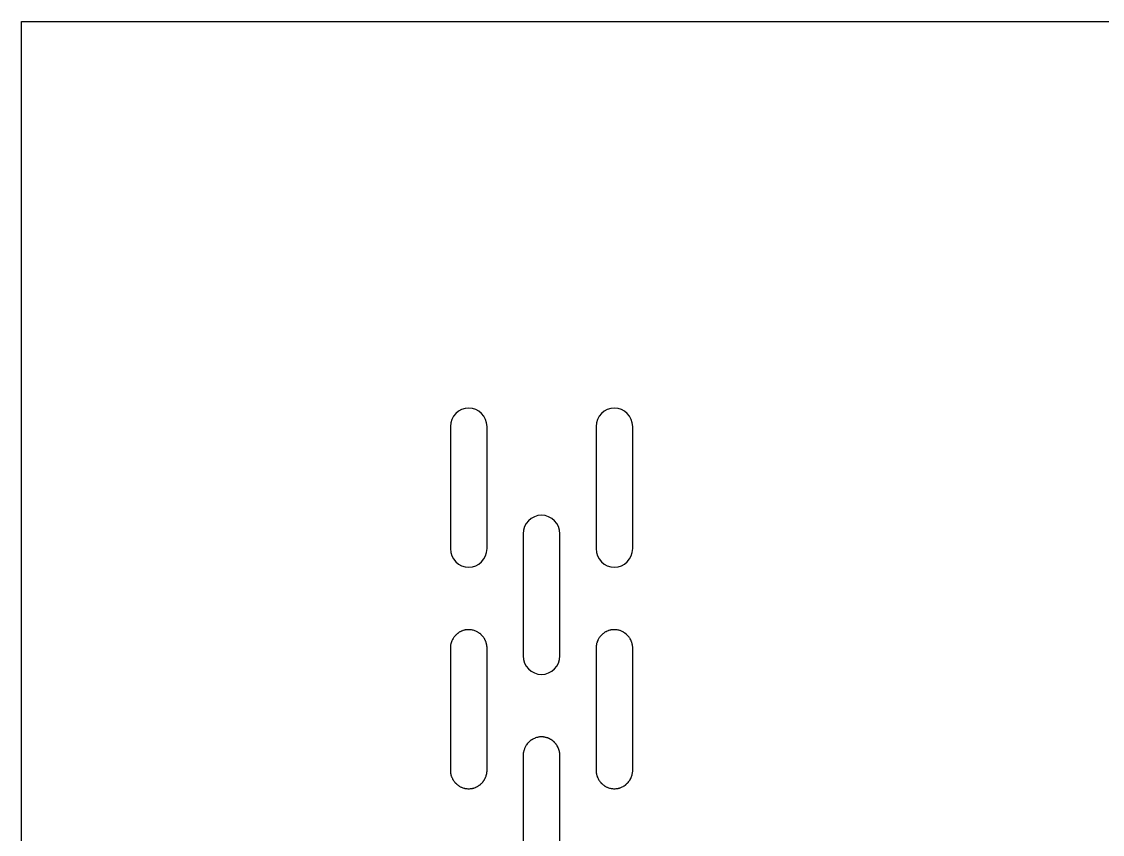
# Model space of a CAD drawing. Header units: millimetres. Extents: x -279 to 859, y -447 to 463.
# Drawn here: x -279.4 to -131.2, y 335.1 to 446.6 of the extents above; entities that cross this region are included whole.
import ezdxf

# ---------------------------------------------------------------- set-up
doc = ezdxf.new("R2010")
doc.units = ezdxf.units.MM
doc.header["$MEASUREMENT"] = 0
doc.layers.add('Layer 1', color=7, linetype='Continuous')

msp = doc.modelspace()

# ---------------------------------------------------------------- linework, layer by layer
at = {"layer": 'Layer 1', "color": 7}
for points, knots in [([(279.38, 446.64), (279.38, 446.64), (-279.42, 446.64), (-279.42, 446.64), (-279.42, 446.64), (-279.42, -446.65), (-279.42, -446.65), (-279.42, -446.65), (279.38, -446.65), (279.38, -446.65), (279.38, -446.65), (279.38, 446.64), (279.38, 446.64)], [0, 0, 0, 0, 0.25, 0.25, 0.25, 0.5, 0.5, 0.5, 0.75, 0.75, 0.75, 1, 1, 1, 1]), ([(-218.09, 393.61), (-216.71, 393.61), (-215.58, 392.47), (-215.58, 391.07), (-215.58, 391.07), (-215.58, 374.32), (-215.58, 374.32), (-215.58, 372.92), (-216.71, 371.78), (-218.09, 371.78), (-219.48, 371.78), (-220.61, 372.92), (-220.61, 374.32), (-220.61, 374.32), (-220.61, 391.07), (-220.61, 391.07), (-220.61, 392.47), (-219.48, 393.61), (-218.09, 393.61)], [0, 0, 0, 0, 0.166667, 0.166667, 0.166667, 0.333333, 0.333333, 0.333333, 0.5, 0.5, 0.5, 0.666667, 0.666667, 0.666667, 0.833333, 0.833333, 0.833333, 1, 1, 1, 1]), ([(-198.11, 393.61), (-196.73, 393.61), (-195.6, 392.47), (-195.6, 391.07), (-195.6, 391.07), (-195.6, 374.32), (-195.6, 374.32), (-195.6, 372.92), (-196.73, 371.78), (-198.11, 371.78), (-199.49, 371.78), (-200.62, 372.92), (-200.62, 374.32), (-200.62, 374.32), (-200.62, 391.07), (-200.62, 391.07), (-200.62, 392.47), (-199.49, 393.61), (-198.11, 393.61)], [0, 0, 0, 0, 0.166667, 0.166667, 0.166667, 0.333333, 0.333333, 0.333333, 0.5, 0.5, 0.5, 0.666667, 0.666667, 0.666667, 0.833333, 0.833333, 0.833333, 1, 1, 1, 1]), ([(-208.1, 378.9), (-206.72, 378.9), (-205.59, 377.75), (-205.59, 376.35), (-205.59, 376.35), (-205.59, 359.61), (-205.59, 359.61), (-205.59, 358.21), (-206.72, 357.06), (-208.1, 357.06), (-209.49, 357.06), (-210.62, 358.21), (-210.62, 359.61), (-210.62, 359.61), (-210.62, 376.35), (-210.62, 376.35), (-210.62, 377.75), (-209.49, 378.9), (-208.1, 378.9)], [0, 0, 0, 0, 0.166667, 0.166667, 0.166667, 0.333333, 0.333333, 0.333333, 0.5, 0.5, 0.5, 0.666667, 0.666667, 0.666667, 0.833333, 0.833333, 0.833333, 1, 1, 1, 1]), ([(-218.16, 363.2), (-218.16, 363.2), (-218.04, 363.2), (-218.04, 363.2), (-218.02, 363.2), (-217.99, 363.2), (-217.97, 363.2), (-217.97, 363.2), (-217.9, 363.2), (-217.9, 363.2), (-217.9, 363.2), (-217.84, 363.19), (-217.84, 363.19), (-217.82, 363.19), (-217.79, 363.19), (-217.77, 363.18), (-217.76, 363.18), (-217.74, 363.18), (-217.71, 363.17), (-217.71, 363.17), (-217.59, 363.15), (-217.59, 363.15), (-217.59, 363.15), (-217.53, 363.14), (-217.53, 363.14), (-217.51, 363.14), (-217.49, 363.13), (-217.46, 363.12), (-217.46, 363.12), (-217.35, 363.09), (-217.35, 363.09), (-217.35, 363.09), (-217.23, 363.05), (-217.23, 363.05), (-217.23, 363.05), (-217.12, 363), (-217.12, 363), (-217.12, 363), (-217, 362.95), (-217, 362.95), (-217, 362.95), (-216.95, 362.92), (-216.95, 362.92), (-216.95, 362.92), (-216.85, 362.87), (-216.85, 362.87), (-216.83, 362.86), (-216.81, 362.85), (-216.79, 362.83), (-216.79, 362.83), (-216.69, 362.77), (-216.69, 362.77), (-216.69, 362.77), (-216.59, 362.7), (-216.59, 362.7), (-216.59, 362.7), (-216.54, 362.66), (-216.54, 362.66), (-216.54, 362.66), (-216.45, 362.58), (-216.45, 362.58), (-216.45, 362.58), (-216.4, 362.54), (-216.4, 362.54), (-216.4, 362.54), (-216.36, 362.5), (-216.36, 362.5), (-216.36, 362.5), (-216.28, 362.41), (-216.28, 362.41), (-216.28, 362.41), (-216.19, 362.32), (-216.19, 362.32), (-216.19, 362.32), (-216.16, 362.28), (-216.16, 362.28), (-216.16, 362.28), (-216.12, 362.23), (-216.12, 362.23), (-216.1, 362.21), (-216.09, 362.19), (-216.08, 362.18), (-216.08, 362.18), (-216.01, 362.08), (-216.01, 362.08), (-216.01, 362.08), (-215.94, 361.98), (-215.94, 361.98), (-215.94, 361.98), (-215.88, 361.87), (-215.88, 361.87), (-215.88, 361.87), (-215.86, 361.82), (-215.86, 361.82), (-215.86, 361.82), (-215.8, 361.71), (-215.8, 361.71), (-215.8, 361.71), (-215.78, 361.65), (-215.78, 361.65), (-215.78, 361.65), (-215.73, 361.54), (-215.73, 361.54), (-215.73, 361.54), (-215.71, 361.48), (-215.71, 361.48), (-215.7, 361.45), (-215.7, 361.44), (-215.69, 361.42), (-215.69, 361.42), (-215.68, 361.36), (-215.68, 361.36), (-215.67, 361.33), (-215.66, 361.31), (-215.66, 361.29), (-215.66, 361.29), (-215.64, 361.24), (-215.64, 361.24), (-215.64, 361.21), (-215.63, 361.19), (-215.63, 361.17), (-215.63, 361.15), (-215.62, 361.13), (-215.62, 361.11), (-215.62, 361.09), (-215.61, 361.07), (-215.61, 361.05), (-215.61, 361.03), (-215.6, 361), (-215.6, 360.98), (-215.6, 360.96), (-215.6, 360.94), (-215.59, 360.92), (-215.59, 360.92), (-215.58, 360.79), (-215.58, 360.79), (-215.58, 360.79), (-215.58, 360.73), (-215.58, 360.73), (-215.58, 360.73), (-215.58, 360.67), (-215.58, 360.67), (-215.58, 360.67), (-215.58, 343.91), (-215.58, 343.91), (-215.58, 343.91), (-215.58, 343.86), (-215.58, 343.86), (-215.58, 343.84), (-215.58, 343.82), (-215.58, 343.79), (-215.58, 343.79), (-215.59, 343.66), (-215.59, 343.66), (-215.59, 343.64), (-215.6, 343.62), (-215.6, 343.59), (-215.6, 343.59), (-215.62, 343.47), (-215.62, 343.47), (-215.62, 343.47), (-215.64, 343.35), (-215.64, 343.35), (-215.65, 343.32), (-215.66, 343.3), (-215.66, 343.28), (-215.66, 343.26), (-215.67, 343.24), (-215.68, 343.22), (-215.68, 343.22), (-215.69, 343.16), (-215.69, 343.16), (-215.7, 343.14), (-215.71, 343.12), (-215.71, 343.1), (-215.71, 343.1), (-215.73, 343.04), (-215.73, 343.04), (-215.73, 343.04), (-215.78, 342.93), (-215.78, 342.93), (-215.79, 342.91), (-215.79, 342.89), (-215.81, 342.87), (-215.81, 342.87), (-215.86, 342.76), (-215.86, 342.76), (-215.86, 342.76), (-215.91, 342.65), (-215.91, 342.65), (-215.91, 342.65), (-215.94, 342.6), (-215.94, 342.6), (-215.94, 342.6), (-216.01, 342.5), (-216.01, 342.5), (-216.01, 342.5), (-216.05, 342.44), (-216.05, 342.44), (-216.06, 342.42), (-216.08, 342.4), (-216.09, 342.39), (-216.09, 342.39), (-216.11, 342.35), (-216.11, 342.35), (-216.13, 342.33), (-216.14, 342.31), (-216.16, 342.3), (-216.16, 342.3), (-216.23, 342.21), (-216.23, 342.21), (-216.23, 342.21), (-216.28, 342.16), (-216.28, 342.16), (-216.28, 342.16), (-216.36, 342.08), (-216.36, 342.08), (-216.36, 342.08), (-216.45, 342), (-216.45, 342), (-216.45, 342), (-216.49, 341.96), (-216.49, 341.96), (-216.49, 341.96), (-216.54, 341.92), (-216.54, 341.92), (-216.56, 341.9), (-216.58, 341.89), (-216.59, 341.88), (-216.59, 341.88), (-216.64, 341.85), (-216.64, 341.85), (-216.64, 341.85), (-216.74, 341.77), (-216.74, 341.77), (-216.74, 341.77), (-216.84, 341.71), (-216.84, 341.71), (-216.84, 341.71), (-216.9, 341.68), (-216.9, 341.68), (-216.9, 341.68), (-217, 341.63), (-217, 341.63), (-217, 341.63), (-217.06, 341.6), (-217.06, 341.6), (-217.06, 341.6), (-217.12, 341.57), (-217.12, 341.57), (-217.12, 341.57), (-217.17, 341.55), (-217.17, 341.55), (-217.17, 341.55), (-217.28, 341.51), (-217.28, 341.51), (-217.31, 341.5), (-217.33, 341.49), (-217.35, 341.49), (-217.35, 341.49), (-217.41, 341.47), (-217.41, 341.47), (-217.41, 341.47), (-217.47, 341.45), (-217.47, 341.45), (-217.47, 341.45), (-217.52, 341.44), (-217.52, 341.44), (-217.55, 341.43), (-217.57, 341.43), (-217.59, 341.42), (-217.61, 341.42), (-217.64, 341.42), (-217.65, 341.41), (-217.67, 341.41), (-217.69, 341.41), (-217.72, 341.4), (-217.72, 341.4), (-217.77, 341.39), (-217.77, 341.39), (-217.77, 341.39), (-217.84, 341.39), (-217.84, 341.39), (-217.84, 341.39), (-217.96, 341.38), (-217.96, 341.38), (-217.96, 341.38), (-218.03, 341.38), (-218.03, 341.38), (-218.03, 341.38), (-218.16, 341.38), (-218.16, 341.38), (-218.18, 341.38), (-218.2, 341.38), (-218.22, 341.38), (-218.22, 341.38), (-218.35, 341.39), (-218.35, 341.39), (-218.37, 341.39), (-218.39, 341.39), (-218.41, 341.39), (-218.43, 341.4), (-218.46, 341.4), (-218.48, 341.4), (-218.48, 341.4), (-218.6, 341.43), (-218.6, 341.43), (-218.6, 341.43), (-218.66, 341.44), (-218.66, 341.44), (-218.68, 341.44), (-218.71, 341.45), (-218.73, 341.46), (-218.73, 341.46), (-218.78, 341.47), (-218.78, 341.47), (-218.78, 341.47), (-218.9, 341.51), (-218.9, 341.51), (-218.9, 341.51), (-219.01, 341.55), (-219.01, 341.55), (-219.01, 341.55), (-219.07, 341.57), (-219.07, 341.57), (-219.07, 341.57), (-219.13, 341.6), (-219.13, 341.6), (-219.13, 341.6), (-219.24, 341.65), (-219.24, 341.65), (-219.24, 341.65), (-219.29, 341.68), (-219.29, 341.68), (-219.29, 341.68), (-219.35, 341.71), (-219.35, 341.71), (-219.35, 341.71), (-219.39, 341.74), (-219.39, 341.74), (-219.41, 341.75), (-219.43, 341.77), (-219.46, 341.78), (-219.46, 341.78), (-219.55, 341.85), (-219.55, 341.85), (-219.55, 341.85), (-219.64, 341.92), (-219.64, 341.92), (-219.64, 341.92), (-219.69, 341.96), (-219.69, 341.96), (-219.69, 341.96), (-219.78, 342.03), (-219.78, 342.03), (-219.8, 342.05), (-219.82, 342.07), (-219.83, 342.08), (-219.83, 342.08), (-219.87, 342.12), (-219.87, 342.12), (-219.89, 342.14), (-219.9, 342.15), (-219.92, 342.17), (-219.92, 342.17), (-219.95, 342.2), (-219.95, 342.2), (-219.97, 342.22), (-219.98, 342.24), (-220, 342.26), (-220, 342.26), (-220.07, 342.35), (-220.07, 342.35), (-220.07, 342.35), (-220.14, 342.44), (-220.14, 342.44), (-220.14, 342.44), (-220.21, 342.55), (-220.21, 342.55), (-220.21, 342.55), (-220.24, 342.6), (-220.24, 342.6), (-220.24, 342.6), (-220.3, 342.7), (-220.3, 342.7), (-220.31, 342.72), (-220.32, 342.74), (-220.33, 342.76), (-220.33, 342.76), (-220.38, 342.87), (-220.38, 342.87), (-220.38, 342.87), (-220.41, 342.93), (-220.41, 342.93), (-220.41, 342.93), (-220.46, 343.04), (-220.46, 343.04), (-220.46, 343.04), (-220.48, 343.1), (-220.48, 343.1), (-220.48, 343.12), (-220.49, 343.14), (-220.5, 343.16), (-220.5, 343.16), (-220.53, 343.28), (-220.53, 343.28), (-220.53, 343.28), (-220.54, 343.34), (-220.54, 343.34), (-220.55, 343.37), (-220.55, 343.39), (-220.56, 343.41), (-220.56, 343.43), (-220.57, 343.45), (-220.57, 343.47), (-220.57, 343.49), (-220.58, 343.51), (-220.58, 343.53), (-220.58, 343.56), (-220.59, 343.58), (-220.59, 343.6), (-220.59, 343.6), (-220.6, 343.72), (-220.6, 343.72), (-220.6, 343.72), (-220.6, 343.79), (-220.6, 343.79), (-220.6, 343.79), (-220.61, 343.85), (-220.61, 343.85), (-220.61, 343.85), (-220.61, 343.91), (-220.61, 343.91), (-220.61, 343.91), (-220.61, 360.67), (-220.61, 360.67), (-220.61, 360.67), (-220.61, 360.72), (-220.61, 360.72), (-220.61, 360.74), (-220.61, 360.76), (-220.6, 360.79), (-220.6, 360.79), (-220.6, 360.92), (-220.6, 360.92), (-220.59, 360.94), (-220.59, 360.97), (-220.59, 360.99), (-220.59, 360.99), (-220.58, 361.05), (-220.58, 361.05), (-220.58, 361.05), (-220.57, 361.11), (-220.57, 361.11), (-220.57, 361.11), (-220.54, 361.23), (-220.54, 361.23), (-220.54, 361.26), (-220.53, 361.27), (-220.53, 361.3), (-220.52, 361.32), (-220.52, 361.34), (-220.51, 361.36), (-220.51, 361.36), (-220.49, 361.42), (-220.49, 361.42), (-220.49, 361.42), (-220.48, 361.48), (-220.48, 361.48), (-220.47, 361.5), (-220.46, 361.52), (-220.45, 361.54), (-220.45, 361.54), (-220.44, 361.59), (-220.44, 361.59), (-220.43, 361.61), (-220.42, 361.63), (-220.41, 361.66), (-220.41, 361.66), (-220.36, 361.76), (-220.36, 361.76), (-220.36, 361.76), (-220.33, 361.82), (-220.33, 361.82), (-220.33, 361.82), (-220.3, 361.87), (-220.3, 361.87), (-220.3, 361.87), (-220.24, 361.98), (-220.24, 361.98), (-220.24, 361.98), (-220.18, 362.08), (-220.18, 362.08), (-220.18, 362.08), (-220.14, 362.13), (-220.14, 362.13), (-220.14, 362.13), (-220.07, 362.23), (-220.07, 362.23), (-220.07, 362.23), (-219.99, 362.32), (-219.99, 362.32), (-219.99, 362.32), (-219.96, 362.37), (-219.96, 362.37), (-219.94, 362.39), (-219.92, 362.4), (-219.91, 362.42), (-219.91, 362.42), (-219.83, 362.5), (-219.83, 362.5), (-219.83, 362.5), (-219.78, 362.54), (-219.78, 362.54), (-219.78, 362.54), (-219.74, 362.58), (-219.74, 362.58), (-219.74, 362.58), (-219.65, 362.66), (-219.65, 362.66), (-219.65, 362.66), (-219.6, 362.7), (-219.6, 362.7), (-219.6, 362.7), (-219.5, 362.77), (-219.5, 362.77), (-219.5, 362.77), (-219.4, 362.84), (-219.4, 362.84), (-219.4, 362.84), (-219.29, 362.9), (-219.29, 362.9), (-219.29, 362.9), (-219.24, 362.92), (-219.24, 362.92), (-219.24, 362.92), (-219.19, 362.95), (-219.19, 362.95), (-219.16, 362.96), (-219.14, 362.97), (-219.13, 362.98), (-219.11, 362.99), (-219.09, 363), (-219.06, 363.01), (-219.06, 363.01), (-218.96, 363.05), (-218.96, 363.05), (-218.96, 363.05), (-218.91, 363.07), (-218.91, 363.07), (-218.89, 363.07), (-218.87, 363.08), (-218.84, 363.09), (-218.84, 363.09), (-218.72, 363.13), (-218.72, 363.13), (-218.72, 363.13), (-218.67, 363.14), (-218.67, 363.14), (-218.64, 363.14), (-218.62, 363.15), (-218.6, 363.15), (-218.58, 363.16), (-218.55, 363.16), (-218.53, 363.17), (-218.52, 363.17), (-218.5, 363.17), (-218.48, 363.18), (-218.45, 363.18), (-218.43, 363.18), (-218.4, 363.19), (-218.4, 363.19), (-218.29, 363.2), (-218.29, 363.2), (-218.29, 363.2), (-218.16, 363.2), (-218.16, 363.2)], [0, 0, 0, 0, 0.005208, 0.005208, 0.005208, 0.010417, 0.010417, 0.010417, 0.015625, 0.015625, 0.015625, 0.020833, 0.020833, 0.020833, 0.026042, 0.026042, 0.026042, 0.03125, 0.03125, 0.03125, 0.036458, 0.036458, 0.036458, 0.041667, 0.041667, 0.041667, 0.046875, 0.046875, 0.046875, 0.052083, 0.052083, 0.052083, 0.057292, 0.057292, 0.057292, 0.0625, 0.0625, 0.0625, 0.067708, 0.067708, 0.067708, 0.072917, 0.072917, 0.072917, 0.078125, 0.078125, 0.078125, 0.083333, 0.083333, 0.083333, 0.088542, 0.088542, 0.088542, 0.09375, 0.09375, 0.09375, 0.098958, 0.098958, 0.098958, 0.104167, 0.104167, 0.104167, 0.109375, 0.109375, 0.109375, 0.114583, 0.114583, 0.114583, 0.119792, 0.119792, 0.119792, 0.125, 0.125, 0.125, 0.130208, 0.130208, 0.130208, 0.135417, 0.135417, 0.135417, 0.140625, 0.140625, 0.140625, 0.145833, 0.145833, 0.145833, 0.151042, 0.151042, 0.151042, 0.15625, 0.15625, 0.15625, 0.161458, 0.161458, 0.161458, 0.166667, 0.166667, 0.166667, 0.171875, 0.171875, 0.171875, 0.177083, 0.177083, 0.177083, 0.182292, 0.182292, 0.182292, 0.1875, 0.1875, 0.1875, 0.192708, 0.192708, 0.192708, 0.197917, 0.197917, 0.197917, 0.203125, 0.203125, 0.203125, 0.208333, 0.208333, 0.208333, 0.213542, 0.213542, 0.213542, 0.21875, 0.21875, 0.21875, 0.223958, 0.223958, 0.223958, 0.229167, 0.229167, 0.229167, 0.234375, 0.234375, 0.234375, 0.239583, 0.239583, 0.239583, 0.244792, 0.244792, 0.244792, 0.25, 0.25, 0.25, 0.255208, 0.255208, 0.255208, 0.260417, 0.260417, 0.260417, 0.265625, 0.265625, 0.265625, 0.270833, 0.270833, 0.270833, 0.276042, 0.276042, 0.276042, 0.28125, 0.28125, 0.28125, 0.286458, 0.286458, 0.286458, 0.291667, 0.291667, 0.291667, 0.296875, 0.296875, 0.296875, 0.302083, 0.302083, 0.302083, 0.307292, 0.307292, 0.307292, 0.3125, 0.3125, 0.3125, 0.317708, 0.317708, 0.317708, 0.322917, 0.322917, 0.322917, 0.328125, 0.328125, 0.328125, 0.333333, 0.333333, 0.333333, 0.338542, 0.338542, 0.338542, 0.34375, 0.34375, 0.34375, 0.348958, 0.348958, 0.348958, 0.354167, 0.354167, 0.354167, 0.359375, 0.359375, 0.359375, 0.364583, 0.364583, 0.364583, 0.369792, 0.369792, 0.369792, 0.375, 0.375, 0.375, 0.380208, 0.380208, 0.380208, 0.385417, 0.385417, 0.385417, 0.390625, 0.390625, 0.390625, 0.395833, 0.395833, 0.395833, 0.401042, 0.401042, 0.401042, 0.40625, 0.40625, 0.40625, 0.411458, 0.411458, 0.411458, 0.416667, 0.416667, 0.416667, 0.421875, 0.421875, 0.421875, 0.427083, 0.427083, 0.427083, 0.432292, 0.432292, 0.432292, 0.4375, 0.4375, 0.4375, 0.442708, 0.442708, 0.442708, 0.447917, 0.447917, 0.447917, 0.453125, 0.453125, 0.453125, 0.458333, 0.458333, 0.458333, 0.463542, 0.463542, 0.463542, 0.46875, 0.46875, 0.46875, 0.473958, 0.473958, 0.473958, 0.479167, 0.479167, 0.479167, 0.484375, 0.484375, 0.484375, 0.489583, 0.489583, 0.489583, 0.494792, 0.494792, 0.494792, 0.5, 0.5, 0.5, 0.505208, 0.505208, 0.505208, 0.510417, 0.510417, 0.510417, 0.515625, 0.515625, 0.515625, 0.520833, 0.520833, 0.520833, 0.526042, 0.526042, 0.526042, 0.53125, 0.53125, 0.53125, 0.536458, 0.536458, 0.536458, 0.541667, 0.541667, 0.541667, 0.546875, 0.546875, 0.546875, 0.552083, 0.552083, 0.552083, 0.557292, 0.557292, 0.557292, 0.5625, 0.5625, 0.5625, 0.567708, 0.567708, 0.567708, 0.572917, 0.572917, 0.572917, 0.578125, 0.578125, 0.578125, 0.583333, 0.583333, 0.583333, 0.588542, 0.588542, 0.588542, 0.59375, 0.59375, 0.59375, 0.598958, 0.598958, 0.598958, 0.604167, 0.604167, 0.604167, 0.609375, 0.609375, 0.609375, 0.614583, 0.614583, 0.614583, 0.619792, 0.619792, 0.619792, 0.625, 0.625, 0.625, 0.630208, 0.630208, 0.630208, 0.635417, 0.635417, 0.635417, 0.640625, 0.640625, 0.640625, 0.645833, 0.645833, 0.645833, 0.651042, 0.651042, 0.651042, 0.65625, 0.65625, 0.65625, 0.661458, 0.661458, 0.661458, 0.666667, 0.666667, 0.666667, 0.671875, 0.671875, 0.671875, 0.677083, 0.677083, 0.677083, 0.682292, 0.682292, 0.682292, 0.6875, 0.6875, 0.6875, 0.692708, 0.692708, 0.692708, 0.697917, 0.697917, 0.697917, 0.703125, 0.703125, 0.703125, 0.708333, 0.708333, 0.708333, 0.713542, 0.713542, 0.713542, 0.71875, 0.71875, 0.71875, 0.723958, 0.723958, 0.723958, 0.729167, 0.729167, 0.729167, 0.734375, 0.734375, 0.734375, 0.739583, 0.739583, 0.739583, 0.744792, 0.744792, 0.744792, 0.75, 0.75, 0.75, 0.755208, 0.755208, 0.755208, 0.760417, 0.760417, 0.760417, 0.765625, 0.765625, 0.765625, 0.770833, 0.770833, 0.770833, 0.776042, 0.776042, 0.776042, 0.78125, 0.78125, 0.78125, 0.786458, 0.786458, 0.786458, 0.791667, 0.791667, 0.791667, 0.796875, 0.796875, 0.796875, 0.802083, 0.802083, 0.802083, 0.807292, 0.807292, 0.807292, 0.8125, 0.8125, 0.8125, 0.817708, 0.817708, 0.817708, 0.822917, 0.822917, 0.822917, 0.828125, 0.828125, 0.828125, 0.833333, 0.833333, 0.833333, 0.838542, 0.838542, 0.838542, 0.84375, 0.84375, 0.84375, 0.848958, 0.848958, 0.848958, 0.854167, 0.854167, 0.854167, 0.859375, 0.859375, 0.859375, 0.864583, 0.864583, 0.864583, 0.869792, 0.869792, 0.869792, 0.875, 0.875, 0.875, 0.880208, 0.880208, 0.880208, 0.885417, 0.885417, 0.885417, 0.890625, 0.890625, 0.890625, 0.895833, 0.895833, 0.895833, 0.901042, 0.901042, 0.901042, 0.90625, 0.90625, 0.90625, 0.911458, 0.911458, 0.911458, 0.916667, 0.916667, 0.916667, 0.921875, 0.921875, 0.921875, 0.927083, 0.927083, 0.927083, 0.932292, 0.932292, 0.932292, 0.9375, 0.9375, 0.9375, 0.942708, 0.942708, 0.942708, 0.947917, 0.947917, 0.947917, 0.953125, 0.953125, 0.953125, 0.958333, 0.958333, 0.958333, 0.963542, 0.963542, 0.963542, 0.96875, 0.96875, 0.96875, 0.973958, 0.973958, 0.973958, 0.979167, 0.979167, 0.979167, 0.984375, 0.984375, 0.984375, 0.989583, 0.989583, 0.989583, 0.994792, 0.994792, 0.994792, 1, 1, 1, 1]), ([(-198.17, 363.2), (-198.17, 363.2), (-198.05, 363.2), (-198.05, 363.2), (-198.03, 363.2), (-198.01, 363.2), (-197.98, 363.2), (-197.98, 363.2), (-197.92, 363.2), (-197.92, 363.2), (-197.92, 363.2), (-197.86, 363.19), (-197.86, 363.19), (-197.83, 363.19), (-197.81, 363.19), (-197.79, 363.18), (-197.77, 363.18), (-197.75, 363.18), (-197.73, 363.17), (-197.73, 363.17), (-197.6, 363.15), (-197.6, 363.15), (-197.6, 363.15), (-197.55, 363.14), (-197.55, 363.14), (-197.52, 363.14), (-197.5, 363.13), (-197.48, 363.12), (-197.48, 363.12), (-197.36, 363.09), (-197.36, 363.09), (-197.36, 363.09), (-197.3, 363.07), (-197.3, 363.07), (-197.3, 363.07), (-197.24, 363.05), (-197.24, 363.05), (-197.24, 363.05), (-197.13, 363), (-197.13, 363), (-197.13, 363), (-197.02, 362.95), (-197.02, 362.95), (-197.02, 362.95), (-196.96, 362.92), (-196.96, 362.92), (-196.96, 362.92), (-196.87, 362.87), (-196.87, 362.87), (-196.84, 362.86), (-196.82, 362.84), (-196.8, 362.83), (-196.8, 362.83), (-196.7, 362.77), (-196.7, 362.77), (-196.7, 362.77), (-196.61, 362.7), (-196.61, 362.7), (-196.61, 362.7), (-196.56, 362.66), (-196.56, 362.66), (-196.56, 362.66), (-196.47, 362.58), (-196.47, 362.58), (-196.47, 362.58), (-196.42, 362.54), (-196.42, 362.54), (-196.42, 362.54), (-196.38, 362.5), (-196.38, 362.5), (-196.38, 362.5), (-196.29, 362.42), (-196.29, 362.42), (-196.29, 362.42), (-196.25, 362.37), (-196.25, 362.37), (-196.25, 362.37), (-196.21, 362.32), (-196.21, 362.32), (-196.21, 362.32), (-196.14, 362.23), (-196.14, 362.23), (-196.12, 362.21), (-196.1, 362.19), (-196.09, 362.18), (-196.09, 362.18), (-196.03, 362.09), (-196.03, 362.09), (-196.02, 362.07), (-196, 362.05), (-195.99, 362.03), (-195.99, 362.03), (-195.93, 361.93), (-195.93, 361.93), (-195.93, 361.93), (-195.87, 361.82), (-195.87, 361.82), (-195.87, 361.82), (-195.82, 361.71), (-195.82, 361.71), (-195.82, 361.71), (-195.79, 361.65), (-195.79, 361.65), (-195.79, 361.65), (-195.75, 361.54), (-195.75, 361.54), (-195.75, 361.54), (-195.73, 361.48), (-195.73, 361.48), (-195.72, 361.45), (-195.71, 361.43), (-195.71, 361.41), (-195.71, 361.41), (-195.68, 361.3), (-195.68, 361.3), (-195.68, 361.3), (-195.66, 361.24), (-195.66, 361.24), (-195.66, 361.21), (-195.65, 361.19), (-195.65, 361.18), (-195.64, 361.15), (-195.64, 361.13), (-195.63, 361.11), (-195.63, 361.1), (-195.63, 361.08), (-195.62, 361.05), (-195.62, 361.02), (-195.62, 361), (-195.62, 360.99), (-195.61, 360.97), (-195.61, 360.94), (-195.61, 360.92), (-195.61, 360.92), (-195.6, 360.86), (-195.6, 360.86), (-195.6, 360.86), (-195.6, 360.73), (-195.6, 360.73), (-195.6, 360.73), (-195.6, 360.67), (-195.6, 360.67), (-195.6, 360.67), (-195.6, 343.91), (-195.6, 343.91), (-195.6, 343.91), (-195.6, 343.86), (-195.6, 343.86), (-195.6, 343.84), (-195.6, 343.82), (-195.6, 343.79), (-195.6, 343.79), (-195.6, 343.72), (-195.6, 343.72), (-195.6, 343.72), (-195.61, 343.66), (-195.61, 343.66), (-195.61, 343.64), (-195.61, 343.61), (-195.62, 343.59), (-195.62, 343.58), (-195.62, 343.56), (-195.62, 343.53), (-195.62, 343.53), (-195.65, 343.41), (-195.65, 343.41), (-195.65, 343.41), (-195.66, 343.35), (-195.66, 343.35), (-195.66, 343.32), (-195.67, 343.3), (-195.68, 343.28), (-195.68, 343.28), (-195.71, 343.16), (-195.71, 343.16), (-195.71, 343.16), (-195.75, 343.04), (-195.75, 343.04), (-195.75, 343.04), (-195.79, 342.93), (-195.79, 342.93), (-195.8, 342.91), (-195.81, 342.89), (-195.82, 342.87), (-195.82, 342.87), (-195.87, 342.76), (-195.87, 342.76), (-195.87, 342.76), (-195.93, 342.65), (-195.93, 342.65), (-195.93, 342.65), (-195.96, 342.6), (-195.96, 342.6), (-195.96, 342.6), (-196.03, 342.5), (-196.03, 342.5), (-196.03, 342.5), (-196.06, 342.44), (-196.06, 342.44), (-196.06, 342.44), (-196.13, 342.35), (-196.13, 342.35), (-196.13, 342.35), (-196.21, 342.25), (-196.21, 342.25), (-196.21, 342.25), (-196.25, 342.21), (-196.25, 342.21), (-196.25, 342.21), (-196.29, 342.16), (-196.29, 342.16), (-196.31, 342.14), (-196.32, 342.13), (-196.34, 342.12), (-196.34, 342.12), (-196.38, 342.08), (-196.38, 342.08), (-196.38, 342.08), (-196.47, 342), (-196.47, 342), (-196.47, 342), (-196.51, 341.96), (-196.51, 341.96), (-196.51, 341.96), (-196.56, 341.92), (-196.56, 341.92), (-196.58, 341.9), (-196.59, 341.89), (-196.61, 341.88), (-196.61, 341.88), (-196.65, 341.85), (-196.65, 341.85), (-196.65, 341.85), (-196.76, 341.77), (-196.76, 341.77), (-196.76, 341.77), (-196.86, 341.71), (-196.86, 341.71), (-196.86, 341.71), (-196.91, 341.68), (-196.91, 341.68), (-196.91, 341.68), (-197.02, 341.63), (-197.02, 341.63), (-197.02, 341.63), (-197.13, 341.57), (-197.13, 341.57), (-197.13, 341.57), (-197.24, 341.53), (-197.24, 341.53), (-197.24, 341.53), (-197.3, 341.51), (-197.3, 341.51), (-197.33, 341.5), (-197.35, 341.49), (-197.37, 341.49), (-197.37, 341.49), (-197.42, 341.47), (-197.42, 341.47), (-197.42, 341.47), (-197.54, 341.44), (-197.54, 341.44), (-197.57, 341.43), (-197.59, 341.43), (-197.61, 341.42), (-197.62, 341.42), (-197.65, 341.42), (-197.67, 341.41), (-197.69, 341.41), (-197.71, 341.41), (-197.73, 341.4), (-197.73, 341.4), (-197.79, 341.39), (-197.79, 341.39), (-197.79, 341.39), (-197.85, 341.39), (-197.85, 341.39), (-197.85, 341.39), (-197.98, 341.38), (-197.98, 341.38), (-197.98, 341.38), (-198.05, 341.38), (-198.05, 341.38), (-198.05, 341.38), (-198.17, 341.38), (-198.17, 341.38), (-198.2, 341.38), (-198.22, 341.38), (-198.24, 341.38), (-198.24, 341.38), (-198.36, 341.39), (-198.36, 341.39), (-198.39, 341.39), (-198.41, 341.39), (-198.43, 341.39), (-198.45, 341.4), (-198.47, 341.4), (-198.5, 341.4), (-198.5, 341.4), (-198.55, 341.41), (-198.55, 341.41), (-198.55, 341.41), (-198.67, 341.44), (-198.67, 341.44), (-198.7, 341.44), (-198.72, 341.45), (-198.75, 341.46), (-198.75, 341.46), (-198.8, 341.47), (-198.8, 341.47), (-198.8, 341.47), (-198.92, 341.51), (-198.92, 341.51), (-198.92, 341.51), (-199.03, 341.55), (-199.03, 341.55), (-199.03, 341.55), (-199.09, 341.57), (-199.09, 341.57), (-199.09, 341.57), (-199.15, 341.6), (-199.15, 341.6), (-199.15, 341.6), (-199.25, 341.65), (-199.25, 341.65), (-199.25, 341.65), (-199.31, 341.68), (-199.31, 341.68), (-199.31, 341.68), (-199.41, 341.74), (-199.41, 341.74), (-199.43, 341.75), (-199.45, 341.77), (-199.47, 341.78), (-199.47, 341.78), (-199.57, 341.85), (-199.57, 341.85), (-199.57, 341.85), (-199.66, 341.92), (-199.66, 341.92), (-199.66, 341.92), (-199.71, 341.96), (-199.71, 341.96), (-199.71, 341.96), (-199.79, 342.03), (-199.79, 342.03), (-199.81, 342.05), (-199.83, 342.07), (-199.85, 342.08), (-199.85, 342.08), (-199.88, 342.12), (-199.88, 342.12), (-199.9, 342.13), (-199.91, 342.15), (-199.93, 342.16), (-199.93, 342.16), (-199.97, 342.2), (-199.97, 342.2), (-199.98, 342.22), (-200, 342.24), (-200.01, 342.26), (-200.01, 342.26), (-200.09, 342.35), (-200.09, 342.35), (-200.09, 342.35), (-200.16, 342.44), (-200.16, 342.44), (-200.16, 342.44), (-200.23, 342.55), (-200.23, 342.55), (-200.23, 342.55), (-200.29, 342.65), (-200.29, 342.65), (-200.3, 342.67), (-200.31, 342.69), (-200.32, 342.71), (-200.33, 342.73), (-200.34, 342.75), (-200.35, 342.77), (-200.35, 342.77), (-200.4, 342.87), (-200.4, 342.87), (-200.4, 342.87), (-200.45, 342.99), (-200.45, 342.99), (-200.45, 342.99), (-200.49, 343.1), (-200.49, 343.1), (-200.5, 343.12), (-200.5, 343.14), (-200.51, 343.17), (-200.51, 343.17), (-200.53, 343.22), (-200.53, 343.22), (-200.53, 343.22), (-200.56, 343.34), (-200.56, 343.34), (-200.56, 343.37), (-200.57, 343.38), (-200.57, 343.41), (-200.58, 343.43), (-200.58, 343.44), (-200.58, 343.46), (-200.59, 343.49), (-200.59, 343.51), (-200.6, 343.54), (-200.6, 343.54), (-200.6, 343.59), (-200.6, 343.59), (-200.6, 343.59), (-200.61, 343.66), (-200.61, 343.66), (-200.61, 343.66), (-200.62, 343.79), (-200.62, 343.79), (-200.62, 343.79), (-200.62, 343.91), (-200.62, 343.91), (-200.62, 343.91), (-200.62, 360.67), (-200.62, 360.67), (-200.62, 360.67), (-200.62, 360.72), (-200.62, 360.72), (-200.62, 360.74), (-200.62, 360.76), (-200.62, 360.79), (-200.62, 360.79), (-200.61, 360.92), (-200.61, 360.92), (-200.61, 360.94), (-200.61, 360.96), (-200.6, 360.99), (-200.6, 360.99), (-200.58, 361.11), (-200.58, 361.11), (-200.58, 361.11), (-200.56, 361.23), (-200.56, 361.23), (-200.55, 361.26), (-200.55, 361.27), (-200.54, 361.3), (-200.54, 361.3), (-200.53, 361.36), (-200.53, 361.36), (-200.53, 361.36), (-200.49, 361.47), (-200.49, 361.47), (-200.49, 361.49), (-200.48, 361.51), (-200.47, 361.54), (-200.47, 361.54), (-200.45, 361.59), (-200.45, 361.59), (-200.45, 361.59), (-200.4, 361.71), (-200.4, 361.71), (-200.4, 361.71), (-200.37, 361.76), (-200.37, 361.76), (-200.37, 361.76), (-200.32, 361.87), (-200.32, 361.87), (-200.32, 361.87), (-200.29, 361.93), (-200.29, 361.93), (-200.29, 361.93), (-200.23, 362.03), (-200.23, 362.03), (-200.23, 362.03), (-200.16, 362.13), (-200.16, 362.13), (-200.16, 362.13), (-200.09, 362.23), (-200.09, 362.23), (-200.09, 362.23), (-200.05, 362.28), (-200.05, 362.28), (-200.05, 362.28), (-199.97, 362.37), (-199.97, 362.37), (-199.97, 362.37), (-199.93, 362.41), (-199.93, 362.41), (-199.93, 362.41), (-199.89, 362.46), (-199.89, 362.46), (-199.89, 362.46), (-199.8, 362.54), (-199.8, 362.54), (-199.8, 362.54), (-199.75, 362.58), (-199.75, 362.58), (-199.75, 362.58), (-199.71, 362.62), (-199.71, 362.62), (-199.71, 362.62), (-199.61, 362.7), (-199.61, 362.7), (-199.61, 362.7), (-199.56, 362.73), (-199.56, 362.73), (-199.56, 362.73), (-199.51, 362.77), (-199.51, 362.77), (-199.51, 362.77), (-199.41, 362.84), (-199.41, 362.84), (-199.41, 362.84), (-199.31, 362.9), (-199.31, 362.9), (-199.31, 362.9), (-199.25, 362.92), (-199.25, 362.92), (-199.25, 362.92), (-199.2, 362.95), (-199.2, 362.95), (-199.17, 362.97), (-199.16, 362.97), (-199.14, 362.98), (-199.12, 362.99), (-199.1, 363), (-199.08, 363.01), (-199.08, 363.01), (-198.97, 363.05), (-198.97, 363.05), (-198.97, 363.05), (-198.92, 363.07), (-198.92, 363.07), (-198.9, 363.07), (-198.88, 363.08), (-198.86, 363.09), (-198.86, 363.09), (-198.74, 363.13), (-198.74, 363.13), (-198.74, 363.13), (-198.68, 363.14), (-198.68, 363.14), (-198.66, 363.14), (-198.64, 363.15), (-198.62, 363.15), (-198.59, 363.16), (-198.57, 363.16), (-198.55, 363.17), (-198.54, 363.17), (-198.52, 363.17), (-198.49, 363.18), (-198.46, 363.18), (-198.44, 363.18), (-198.42, 363.19), (-198.42, 363.19), (-198.3, 363.2), (-198.3, 363.2), (-198.3, 363.2), (-198.17, 363.2), (-198.17, 363.2)], [0, 0, 0, 0, 0.005405, 0.005405, 0.005405, 0.010811, 0.010811, 0.010811, 0.016216, 0.016216, 0.016216, 0.021622, 0.021622, 0.021622, 0.027027, 0.027027, 0.027027, 0.032432, 0.032432, 0.032432, 0.037838, 0.037838, 0.037838, 0.043243, 0.043243, 0.043243, 0.048649, 0.048649, 0.048649, 0.054054, 0.054054, 0.054054, 0.059459, 0.059459, 0.059459, 0.064865, 0.064865, 0.064865, 0.07027, 0.07027, 0.07027, 0.075676, 0.075676, 0.075676, 0.081081, 0.081081, 0.081081, 0.086486, 0.086486, 0.086486, 0.091892, 0.091892, 0.091892, 0.097297, 0.097297, 0.097297, 0.102703, 0.102703, 0.102703, 0.108108, 0.108108, 0.108108, 0.113514, 0.113514, 0.113514, 0.118919, 0.118919, 0.118919, 0.124324, 0.124324, 0.124324, 0.12973, 0.12973, 0.12973, 0.135135, 0.135135, 0.135135, 0.140541, 0.140541, 0.140541, 0.145946, 0.145946, 0.145946, 0.151351, 0.151351, 0.151351, 0.156757, 0.156757, 0.156757, 0.162162, 0.162162, 0.162162, 0.167568, 0.167568, 0.167568, 0.172973, 0.172973, 0.172973, 0.178378, 0.178378, 0.178378, 0.183784, 0.183784, 0.183784, 0.189189, 0.189189, 0.189189, 0.194595, 0.194595, 0.194595, 0.2, 0.2, 0.2, 0.205405, 0.205405, 0.205405, 0.210811, 0.210811, 0.210811, 0.216216, 0.216216, 0.216216, 0.221622, 0.221622, 0.221622, 0.227027, 0.227027, 0.227027, 0.232432, 0.232432, 0.232432, 0.237838, 0.237838, 0.237838, 0.243243, 0.243243, 0.243243, 0.248649, 0.248649, 0.248649, 0.254054, 0.254054, 0.254054, 0.259459, 0.259459, 0.259459, 0.264865, 0.264865, 0.264865, 0.27027, 0.27027, 0.27027, 0.275676, 0.275676, 0.275676, 0.281081, 0.281081, 0.281081, 0.286486, 0.286486, 0.286486, 0.291892, 0.291892, 0.291892, 0.297297, 0.297297, 0.297297, 0.302703, 0.302703, 0.302703, 0.308108, 0.308108, 0.308108, 0.313514, 0.313514, 0.313514, 0.318919, 0.318919, 0.318919, 0.324324, 0.324324, 0.324324, 0.32973, 0.32973, 0.32973, 0.335135, 0.335135, 0.335135, 0.340541, 0.340541, 0.340541, 0.345946, 0.345946, 0.345946, 0.351351, 0.351351, 0.351351, 0.356757, 0.356757, 0.356757, 0.362162, 0.362162, 0.362162, 0.367568, 0.367568, 0.367568, 0.372973, 0.372973, 0.372973, 0.378378, 0.378378, 0.378378, 0.383784, 0.383784, 0.383784, 0.389189, 0.389189, 0.389189, 0.394595, 0.394595, 0.394595, 0.4, 0.4, 0.4, 0.405405, 0.405405, 0.405405, 0.410811, 0.410811, 0.410811, 0.416216, 0.416216, 0.416216, 0.421622, 0.421622, 0.421622, 0.427027, 0.427027, 0.427027, 0.432432, 0.432432, 0.432432, 0.437838, 0.437838, 0.437838, 0.443243, 0.443243, 0.443243, 0.448649, 0.448649, 0.448649, 0.454054, 0.454054, 0.454054, 0.459459, 0.459459, 0.459459, 0.464865, 0.464865, 0.464865, 0.47027, 0.47027, 0.47027, 0.475676, 0.475676, 0.475676, 0.481081, 0.481081, 0.481081, 0.486486, 0.486486, 0.486486, 0.491892, 0.491892, 0.491892, 0.497297, 0.497297, 0.497297, 0.502703, 0.502703, 0.502703, 0.508108, 0.508108, 0.508108, 0.513514, 0.513514, 0.513514, 0.518919, 0.518919, 0.518919, 0.524324, 0.524324, 0.524324, 0.52973, 0.52973, 0.52973, 0.535135, 0.535135, 0.535135, 0.540541, 0.540541, 0.540541, 0.545946, 0.545946, 0.545946, 0.551351, 0.551351, 0.551351, 0.556757, 0.556757, 0.556757, 0.562162, 0.562162, 0.562162, 0.567568, 0.567568, 0.567568, 0.572973, 0.572973, 0.572973, 0.578378, 0.578378, 0.578378, 0.583784, 0.583784, 0.583784, 0.589189, 0.589189, 0.589189, 0.594595, 0.594595, 0.594595, 0.6, 0.6, 0.6, 0.605405, 0.605405, 0.605405, 0.610811, 0.610811, 0.610811, 0.616216, 0.616216, 0.616216, 0.621622, 0.621622, 0.621622, 0.627027, 0.627027, 0.627027, 0.632432, 0.632432, 0.632432, 0.637838, 0.637838, 0.637838, 0.643243, 0.643243, 0.643243, 0.648649, 0.648649, 0.648649, 0.654054, 0.654054, 0.654054, 0.659459, 0.659459, 0.659459, 0.664865, 0.664865, 0.664865, 0.67027, 0.67027, 0.67027, 0.675676, 0.675676, 0.675676, 0.681081, 0.681081, 0.681081, 0.686486, 0.686486, 0.686486, 0.691892, 0.691892, 0.691892, 0.697297, 0.697297, 0.697297, 0.702703, 0.702703, 0.702703, 0.708108, 0.708108, 0.708108, 0.713514, 0.713514, 0.713514, 0.718919, 0.718919, 0.718919, 0.724324, 0.724324, 0.724324, 0.72973, 0.72973, 0.72973, 0.735135, 0.735135, 0.735135, 0.740541, 0.740541, 0.740541, 0.745946, 0.745946, 0.745946, 0.751351, 0.751351, 0.751351, 0.756757, 0.756757, 0.756757, 0.762162, 0.762162, 0.762162, 0.767568, 0.767568, 0.767568, 0.772973, 0.772973, 0.772973, 0.778378, 0.778378, 0.778378, 0.783784, 0.783784, 0.783784, 0.789189, 0.789189, 0.789189, 0.794595, 0.794595, 0.794595, 0.8, 0.8, 0.8, 0.805405, 0.805405, 0.805405, 0.810811, 0.810811, 0.810811, 0.816216, 0.816216, 0.816216, 0.821622, 0.821622, 0.821622, 0.827027, 0.827027, 0.827027, 0.832432, 0.832432, 0.832432, 0.837838, 0.837838, 0.837838, 0.843243, 0.843243, 0.843243, 0.848649, 0.848649, 0.848649, 0.854054, 0.854054, 0.854054, 0.859459, 0.859459, 0.859459, 0.864865, 0.864865, 0.864865, 0.87027, 0.87027, 0.87027, 0.875676, 0.875676, 0.875676, 0.881081, 0.881081, 0.881081, 0.886486, 0.886486, 0.886486, 0.891892, 0.891892, 0.891892, 0.897297, 0.897297, 0.897297, 0.902703, 0.902703, 0.902703, 0.908108, 0.908108, 0.908108, 0.913514, 0.913514, 0.913514, 0.918919, 0.918919, 0.918919, 0.924324, 0.924324, 0.924324, 0.92973, 0.92973, 0.92973, 0.935135, 0.935135, 0.935135, 0.940541, 0.940541, 0.940541, 0.945946, 0.945946, 0.945946, 0.951351, 0.951351, 0.951351, 0.956757, 0.956757, 0.956757, 0.962162, 0.962162, 0.962162, 0.967568, 0.967568, 0.967568, 0.972973, 0.972973, 0.972973, 0.978378, 0.978378, 0.978378, 0.983784, 0.983784, 0.983784, 0.989189, 0.989189, 0.989189, 0.994595, 0.994595, 0.994595, 1, 1, 1, 1]), ([(-208.23, 348.49), (-208.23, 348.49), (-208.04, 348.49), (-208.04, 348.49), (-208.01, 348.49), (-208, 348.49), (-207.97, 348.49), (-207.95, 348.49), (-207.92, 348.49), (-207.9, 348.48), (-207.9, 348.48), (-207.85, 348.48), (-207.85, 348.48), (-207.83, 348.48), (-207.81, 348.47), (-207.78, 348.47), (-207.78, 348.47), (-207.66, 348.45), (-207.66, 348.45), (-207.66, 348.45), (-207.54, 348.43), (-207.54, 348.43), (-207.51, 348.42), (-207.49, 348.41), (-207.47, 348.41), (-207.47, 348.41), (-207.36, 348.38), (-207.36, 348.38), (-207.36, 348.38), (-207.24, 348.34), (-207.24, 348.34), (-207.21, 348.33), (-207.19, 348.32), (-207.18, 348.31), (-207.16, 348.3), (-207.15, 348.3), (-207.12, 348.29), (-207.12, 348.29), (-207.07, 348.26), (-207.07, 348.26), (-207.07, 348.26), (-207.01, 348.24), (-207.01, 348.24), (-207, 348.23), (-206.98, 348.22), (-206.96, 348.21), (-206.96, 348.21), (-206.9, 348.18), (-206.9, 348.18), (-206.9, 348.18), (-206.85, 348.15), (-206.85, 348.15), (-206.83, 348.14), (-206.82, 348.13), (-206.8, 348.12), (-206.8, 348.12), (-206.7, 348.06), (-206.7, 348.06), (-206.7, 348.06), (-206.65, 348.02), (-206.65, 348.02), (-206.63, 348), (-206.61, 347.99), (-206.59, 347.98), (-206.59, 347.98), (-206.56, 347.95), (-206.56, 347.95), (-206.54, 347.94), (-206.52, 347.92), (-206.5, 347.91), (-206.49, 347.9), (-206.47, 347.88), (-206.46, 347.87), (-206.46, 347.87), (-206.42, 347.83), (-206.42, 347.83), (-206.4, 347.81), (-206.38, 347.8), (-206.37, 347.79), (-206.35, 347.77), (-206.34, 347.76), (-206.32, 347.74), (-206.32, 347.74), (-206.28, 347.7), (-206.28, 347.7), (-206.26, 347.68), (-206.25, 347.67), (-206.24, 347.65), (-206.24, 347.65), (-206.16, 347.56), (-206.16, 347.56), (-206.16, 347.56), (-206.13, 347.52), (-206.13, 347.52), (-206.11, 347.5), (-206.1, 347.48), (-206.09, 347.46), (-206.09, 347.46), (-206.05, 347.42), (-206.05, 347.42), (-206.05, 347.42), (-205.98, 347.32), (-205.98, 347.32), (-205.98, 347.32), (-205.96, 347.27), (-205.96, 347.27), (-205.95, 347.25), (-205.93, 347.23), (-205.92, 347.21), (-205.92, 347.21), (-205.89, 347.16), (-205.89, 347.16), (-205.89, 347.16), (-205.84, 347.05), (-205.84, 347.05), (-205.84, 347.05), (-205.81, 346.99), (-205.81, 346.99), (-205.81, 346.99), (-205.76, 346.88), (-205.76, 346.88), (-205.76, 346.88), (-205.72, 346.76), (-205.72, 346.76), (-205.72, 346.76), (-205.68, 346.64), (-205.68, 346.64), (-205.68, 346.64), (-205.67, 346.58), (-205.67, 346.58), (-205.67, 346.58), (-205.65, 346.52), (-205.65, 346.52), (-205.65, 346.49), (-205.64, 346.48), (-205.64, 346.46), (-205.64, 346.44), (-205.63, 346.42), (-205.63, 346.4), (-205.62, 346.38), (-205.62, 346.35), (-205.62, 346.33), (-205.61, 346.32), (-205.61, 346.3), (-205.61, 346.27), (-205.61, 346.25), (-205.6, 346.23), (-205.6, 346.2), (-205.6, 346.2), (-205.59, 346.14), (-205.59, 346.14), (-205.59, 346.14), (-205.59, 346.01), (-205.59, 346.01), (-205.59, 346.01), (-205.59, 345.95), (-205.59, 345.95), (-205.59, 345.95), (-205.59, 329.2), (-205.59, 329.2), (-205.59, 329.2), (-205.59, 329.15), (-205.59, 329.15), (-205.59, 329.12), (-205.59, 329.09), (-205.59, 329.07), (-205.59, 329.07), (-205.6, 328.95), (-205.6, 328.95), (-205.6, 328.92), (-205.61, 328.9), (-205.61, 328.88), (-205.61, 328.85), (-205.61, 328.84), (-205.62, 328.82), (-205.62, 328.82), (-205.63, 328.75), (-205.63, 328.75), (-205.63, 328.75), (-205.65, 328.63), (-205.65, 328.63), (-205.65, 328.63), (-205.68, 328.51), (-205.68, 328.51), (-205.68, 328.51), (-205.7, 328.45), (-205.7, 328.45), (-205.7, 328.45), (-205.74, 328.33), (-205.74, 328.33), (-205.74, 328.33), (-205.76, 328.27), (-205.76, 328.27), (-205.76, 328.27), (-205.81, 328.16), (-205.81, 328.16), (-205.81, 328.16), (-205.84, 328.1), (-205.84, 328.1), (-205.84, 328.1), (-205.89, 327.99), (-205.89, 327.99), (-205.89, 327.99), (-205.92, 327.94), (-205.92, 327.94), (-205.92, 327.94), (-205.98, 327.83), (-205.98, 327.83), (-205.98, 327.83), (-206.02, 327.78), (-206.02, 327.78), (-206.02, 327.78), (-206.09, 327.68), (-206.09, 327.68), (-206.09, 327.68), (-206.13, 327.63), (-206.13, 327.63), (-206.14, 327.61), (-206.15, 327.6), (-206.17, 327.58), (-206.17, 327.58), (-206.2, 327.54), (-206.2, 327.54), (-206.2, 327.54), (-206.28, 327.45), (-206.28, 327.45), (-206.28, 327.45), (-206.37, 327.36), (-206.37, 327.36), (-206.37, 327.36), (-206.41, 327.32), (-206.41, 327.32), (-206.41, 327.32), (-206.46, 327.28), (-206.46, 327.28), (-206.46, 327.28), (-206.51, 327.24), (-206.51, 327.24), (-206.51, 327.24), (-206.6, 327.17), (-206.6, 327.17), (-206.6, 327.17), (-206.64, 327.13), (-206.64, 327.13), (-206.66, 327.12), (-206.68, 327.11), (-206.7, 327.09), (-206.7, 327.09), (-206.8, 327.03), (-206.8, 327.03), (-206.8, 327.03), (-206.9, 326.97), (-206.9, 326.97), (-206.9, 326.97), (-206.96, 326.94), (-206.96, 326.94), (-206.96, 326.94), (-207.01, 326.91), (-207.01, 326.91), (-207.04, 326.9), (-207.05, 326.89), (-207.07, 326.88), (-207.09, 326.87), (-207.11, 326.87), (-207.13, 326.86), (-207.13, 326.86), (-207.18, 326.84), (-207.18, 326.84), (-207.18, 326.84), (-207.24, 326.81), (-207.24, 326.81), (-207.24, 326.81), (-207.29, 326.8), (-207.29, 326.8), (-207.31, 326.79), (-207.33, 326.78), (-207.35, 326.77), (-207.35, 326.77), (-207.41, 326.76), (-207.41, 326.76), (-207.41, 326.76), (-207.48, 326.74), (-207.48, 326.74), (-207.48, 326.74), (-207.53, 326.73), (-207.53, 326.73), (-207.55, 326.72), (-207.57, 326.72), (-207.6, 326.71), (-207.61, 326.71), (-207.63, 326.7), (-207.66, 326.7), (-207.68, 326.69), (-207.7, 326.69), (-207.72, 326.69), (-207.72, 326.69), (-207.84, 326.67), (-207.84, 326.67), (-207.84, 326.67), (-207.91, 326.67), (-207.91, 326.67), (-207.91, 326.67), (-208.04, 326.66), (-208.04, 326.66), (-208.04, 326.66), (-208.1, 326.66), (-208.1, 326.66), (-208.1, 326.66), (-208.16, 326.66), (-208.16, 326.66), (-208.18, 326.66), (-208.2, 326.66), (-208.23, 326.66), (-208.23, 326.66), (-208.29, 326.67), (-208.29, 326.67), (-208.29, 326.67), (-208.35, 326.67), (-208.35, 326.67), (-208.38, 326.67), (-208.4, 326.68), (-208.42, 326.68), (-208.44, 326.68), (-208.46, 326.68), (-208.49, 326.69), (-208.49, 326.69), (-208.55, 326.7), (-208.55, 326.7), (-208.55, 326.7), (-208.61, 326.71), (-208.61, 326.71), (-208.61, 326.71), (-208.67, 326.72), (-208.67, 326.72), (-208.69, 326.73), (-208.71, 326.73), (-208.73, 326.74), (-208.73, 326.74), (-208.79, 326.76), (-208.79, 326.76), (-208.79, 326.76), (-208.91, 326.79), (-208.91, 326.79), (-208.91, 326.79), (-208.97, 326.81), (-208.97, 326.81), (-208.97, 326.81), (-209.02, 326.84), (-209.02, 326.84), (-209.02, 326.84), (-209.08, 326.86), (-209.08, 326.86), (-209.08, 326.86), (-209.19, 326.91), (-209.19, 326.91), (-209.19, 326.91), (-209.25, 326.94), (-209.25, 326.94), (-209.25, 326.94), (-209.3, 326.97), (-209.3, 326.97), (-209.3, 326.97), (-209.35, 326.99), (-209.35, 326.99), (-209.37, 327.01), (-209.39, 327.02), (-209.41, 327.03), (-209.41, 327.03), (-209.46, 327.06), (-209.46, 327.06), (-209.46, 327.06), (-209.55, 327.13), (-209.55, 327.13), (-209.55, 327.13), (-209.61, 327.17), (-209.61, 327.17), (-209.61, 327.17), (-209.65, 327.2), (-209.65, 327.2), (-209.67, 327.22), (-209.69, 327.23), (-209.71, 327.25), (-209.71, 327.25), (-209.79, 327.32), (-209.79, 327.32), (-209.79, 327.32), (-209.84, 327.36), (-209.84, 327.36), (-209.85, 327.38), (-209.87, 327.4), (-209.88, 327.41), (-209.88, 327.41), (-209.96, 327.49), (-209.96, 327.49), (-209.96, 327.49), (-210, 327.54), (-210, 327.54), (-210, 327.54), (-210.08, 327.63), (-210.08, 327.63), (-210.09, 327.65), (-210.11, 327.67), (-210.12, 327.69), (-210.12, 327.69), (-210.18, 327.78), (-210.18, 327.78), (-210.18, 327.78), (-210.25, 327.89), (-210.25, 327.89), (-210.25, 327.89), (-210.31, 327.99), (-210.31, 327.99), (-210.31, 327.99), (-210.34, 328.05), (-210.34, 328.05), (-210.34, 328.05), (-210.39, 328.16), (-210.39, 328.16), (-210.39, 328.16), (-210.42, 328.21), (-210.42, 328.21), (-210.42, 328.21), (-210.46, 328.33), (-210.46, 328.33), (-210.46, 328.33), (-210.5, 328.45), (-210.5, 328.45), (-210.5, 328.45), (-210.52, 328.51), (-210.52, 328.51), (-210.52, 328.51), (-210.55, 328.63), (-210.55, 328.63), (-210.55, 328.63), (-210.57, 328.69), (-210.57, 328.69), (-210.57, 328.72), (-210.58, 328.74), (-210.58, 328.76), (-210.58, 328.77), (-210.58, 328.79), (-210.59, 328.82), (-210.59, 328.84), (-210.59, 328.86), (-210.6, 328.88), (-210.6, 328.9), (-210.6, 328.92), (-210.6, 328.95), (-210.6, 328.95), (-210.61, 329.07), (-210.61, 329.07), (-210.61, 329.07), (-210.62, 329.14), (-210.62, 329.14), (-210.62, 329.14), (-210.62, 329.2), (-210.62, 329.2), (-210.62, 329.2), (-210.62, 345.95), (-210.62, 345.95), (-210.62, 345.95), (-210.62, 346), (-210.62, 346), (-210.62, 346.03), (-210.61, 346.05), (-210.61, 346.08), (-210.61, 346.08), (-210.6, 346.2), (-210.6, 346.2), (-210.6, 346.23), (-210.6, 346.25), (-210.6, 346.27), (-210.6, 346.27), (-210.58, 346.39), (-210.58, 346.39), (-210.58, 346.39), (-210.57, 346.46), (-210.57, 346.46), (-210.57, 346.46), (-210.55, 346.51), (-210.55, 346.51), (-210.55, 346.54), (-210.54, 346.56), (-210.54, 346.59), (-210.54, 346.59), (-210.5, 346.7), (-210.5, 346.7), (-210.5, 346.7), (-210.46, 346.82), (-210.46, 346.82), (-210.45, 346.85), (-210.45, 346.87), (-210.44, 346.89), (-210.44, 346.89), (-210.39, 346.99), (-210.39, 346.99), (-210.39, 346.99), (-210.34, 347.1), (-210.34, 347.1), (-210.34, 347.1), (-210.31, 347.16), (-210.31, 347.16), (-210.31, 347.16), (-210.25, 347.26), (-210.25, 347.26), (-210.25, 347.26), (-210.19, 347.37), (-210.19, 347.37), (-210.19, 347.37), (-210.15, 347.42), (-210.15, 347.42), (-210.15, 347.42), (-210.08, 347.52), (-210.08, 347.52), (-210.08, 347.52), (-210, 347.61), (-210, 347.61), (-210, 347.61), (-209.96, 347.66), (-209.96, 347.66), (-209.96, 347.66), (-209.88, 347.74), (-209.88, 347.74), (-209.88, 347.74), (-209.83, 347.79), (-209.83, 347.79), (-209.83, 347.79), (-209.79, 347.82), (-209.79, 347.82), (-209.78, 347.84), (-209.76, 347.86), (-209.74, 347.87), (-209.74, 347.87), (-209.65, 347.95), (-209.65, 347.95), (-209.65, 347.95), (-209.56, 348.02), (-209.56, 348.02), (-209.54, 348.03), (-209.53, 348.04), (-209.5, 348.06), (-209.5, 348.06), (-209.46, 348.09), (-209.46, 348.09), (-209.46, 348.09), (-209.36, 348.15), (-209.36, 348.15), (-209.34, 348.16), (-209.32, 348.17), (-209.3, 348.18), (-209.3, 348.18), (-209.19, 348.24), (-209.19, 348.24), (-209.19, 348.24), (-209.08, 348.29), (-209.08, 348.29), (-209.08, 348.29), (-208.97, 348.33), (-208.97, 348.33), (-208.97, 348.33), (-208.91, 348.36), (-208.91, 348.36), (-208.91, 348.36), (-208.79, 348.39), (-208.79, 348.39), (-208.79, 348.39), (-208.67, 348.42), (-208.67, 348.42), (-208.67, 348.42), (-208.55, 348.45), (-208.55, 348.45), (-208.53, 348.46), (-208.5, 348.46), (-208.48, 348.46), (-208.48, 348.46), (-208.36, 348.48), (-208.36, 348.48), (-208.36, 348.48), (-208.3, 348.48), (-208.3, 348.48), (-208.28, 348.49), (-208.26, 348.49), (-208.23, 348.49)], [0, 0, 0, 0, 0.005155, 0.005155, 0.005155, 0.010309, 0.010309, 0.010309, 0.015464, 0.015464, 0.015464, 0.020619, 0.020619, 0.020619, 0.025773, 0.025773, 0.025773, 0.030928, 0.030928, 0.030928, 0.036082, 0.036082, 0.036082, 0.041237, 0.041237, 0.041237, 0.046392, 0.046392, 0.046392, 0.051546, 0.051546, 0.051546, 0.056701, 0.056701, 0.056701, 0.061856, 0.061856, 0.061856, 0.06701, 0.06701, 0.06701, 0.072165, 0.072165, 0.072165, 0.07732, 0.07732, 0.07732, 0.082474, 0.082474, 0.082474, 0.087629, 0.087629, 0.087629, 0.092784, 0.092784, 0.092784, 0.097938, 0.097938, 0.097938, 0.103093, 0.103093, 0.103093, 0.108247, 0.108247, 0.108247, 0.113402, 0.113402, 0.113402, 0.118557, 0.118557, 0.118557, 0.123711, 0.123711, 0.123711, 0.128866, 0.128866, 0.128866, 0.134021, 0.134021, 0.134021, 0.139175, 0.139175, 0.139175, 0.14433, 0.14433, 0.14433, 0.149485, 0.149485, 0.149485, 0.154639, 0.154639, 0.154639, 0.159794, 0.159794, 0.159794, 0.164948, 0.164948, 0.164948, 0.170103, 0.170103, 0.170103, 0.175258, 0.175258, 0.175258, 0.180412, 0.180412, 0.180412, 0.185567, 0.185567, 0.185567, 0.190722, 0.190722, 0.190722, 0.195876, 0.195876, 0.195876, 0.201031, 0.201031, 0.201031, 0.206186, 0.206186, 0.206186, 0.21134, 0.21134, 0.21134, 0.216495, 0.216495, 0.216495, 0.221649, 0.221649, 0.221649, 0.226804, 0.226804, 0.226804, 0.231959, 0.231959, 0.231959, 0.237113, 0.237113, 0.237113, 0.242268, 0.242268, 0.242268, 0.247423, 0.247423, 0.247423, 0.252577, 0.252577, 0.252577, 0.257732, 0.257732, 0.257732, 0.262887, 0.262887, 0.262887, 0.268041, 0.268041, 0.268041, 0.273196, 0.273196, 0.273196, 0.278351, 0.278351, 0.278351, 0.283505, 0.283505, 0.283505, 0.28866, 0.28866, 0.28866, 0.293814, 0.293814, 0.293814, 0.298969, 0.298969, 0.298969, 0.304124, 0.304124, 0.304124, 0.309278, 0.309278, 0.309278, 0.314433, 0.314433, 0.314433, 0.319588, 0.319588, 0.319588, 0.324742, 0.324742, 0.324742, 0.329897, 0.329897, 0.329897, 0.335052, 0.335052, 0.335052, 0.340206, 0.340206, 0.340206, 0.345361, 0.345361, 0.345361, 0.350515, 0.350515, 0.350515, 0.35567, 0.35567, 0.35567, 0.360825, 0.360825, 0.360825, 0.365979, 0.365979, 0.365979, 0.371134, 0.371134, 0.371134, 0.376289, 0.376289, 0.376289, 0.381443, 0.381443, 0.381443, 0.386598, 0.386598, 0.386598, 0.391753, 0.391753, 0.391753, 0.396907, 0.396907, 0.396907, 0.402062, 0.402062, 0.402062, 0.407216, 0.407216, 0.407216, 0.412371, 0.412371, 0.412371, 0.417526, 0.417526, 0.417526, 0.42268, 0.42268, 0.42268, 0.427835, 0.427835, 0.427835, 0.43299, 0.43299, 0.43299, 0.438144, 0.438144, 0.438144, 0.443299, 0.443299, 0.443299, 0.448454, 0.448454, 0.448454, 0.453608, 0.453608, 0.453608, 0.458763, 0.458763, 0.458763, 0.463918, 0.463918, 0.463918, 0.469072, 0.469072, 0.469072, 0.474227, 0.474227, 0.474227, 0.479381, 0.479381, 0.479381, 0.484536, 0.484536, 0.484536, 0.489691, 0.489691, 0.489691, 0.494845, 0.494845, 0.494845, 0.5, 0.5, 0.5, 0.505155, 0.505155, 0.505155, 0.510309, 0.510309, 0.510309, 0.515464, 0.515464, 0.515464, 0.520619, 0.520619, 0.520619, 0.525773, 0.525773, 0.525773, 0.530928, 0.530928, 0.530928, 0.536082, 0.536082, 0.536082, 0.541237, 0.541237, 0.541237, 0.546392, 0.546392, 0.546392, 0.551546, 0.551546, 0.551546, 0.556701, 0.556701, 0.556701, 0.561856, 0.561856, 0.561856, 0.56701, 0.56701, 0.56701, 0.572165, 0.572165, 0.572165, 0.57732, 0.57732, 0.57732, 0.582474, 0.582474, 0.582474, 0.587629, 0.587629, 0.587629, 0.592784, 0.592784, 0.592784, 0.597938, 0.597938, 0.597938, 0.603093, 0.603093, 0.603093, 0.608247, 0.608247, 0.608247, 0.613402, 0.613402, 0.613402, 0.618557, 0.618557, 0.618557, 0.623711, 0.623711, 0.623711, 0.628866, 0.628866, 0.628866, 0.634021, 0.634021, 0.634021, 0.639175, 0.639175, 0.639175, 0.64433, 0.64433, 0.64433, 0.649485, 0.649485, 0.649485, 0.654639, 0.654639, 0.654639, 0.659794, 0.659794, 0.659794, 0.664948, 0.664948, 0.664948, 0.670103, 0.670103, 0.670103, 0.675258, 0.675258, 0.675258, 0.680412, 0.680412, 0.680412, 0.685567, 0.685567, 0.685567, 0.690722, 0.690722, 0.690722, 0.695876, 0.695876, 0.695876, 0.701031, 0.701031, 0.701031, 0.706186, 0.706186, 0.706186, 0.71134, 0.71134, 0.71134, 0.716495, 0.716495, 0.716495, 0.721649, 0.721649, 0.721649, 0.726804, 0.726804, 0.726804, 0.731959, 0.731959, 0.731959, 0.737113, 0.737113, 0.737113, 0.742268, 0.742268, 0.742268, 0.747423, 0.747423, 0.747423, 0.752577, 0.752577, 0.752577, 0.757732, 0.757732, 0.757732, 0.762887, 0.762887, 0.762887, 0.768041, 0.768041, 0.768041, 0.773196, 0.773196, 0.773196, 0.778351, 0.778351, 0.778351, 0.783505, 0.783505, 0.783505, 0.78866, 0.78866, 0.78866, 0.793814, 0.793814, 0.793814, 0.798969, 0.798969, 0.798969, 0.804124, 0.804124, 0.804124, 0.809278, 0.809278, 0.809278, 0.814433, 0.814433, 0.814433, 0.819588, 0.819588, 0.819588, 0.824742, 0.824742, 0.824742, 0.829897, 0.829897, 0.829897, 0.835052, 0.835052, 0.835052, 0.840206, 0.840206, 0.840206, 0.845361, 0.845361, 0.845361, 0.850515, 0.850515, 0.850515, 0.85567, 0.85567, 0.85567, 0.860825, 0.860825, 0.860825, 0.865979, 0.865979, 0.865979, 0.871134, 0.871134, 0.871134, 0.876289, 0.876289, 0.876289, 0.881443, 0.881443, 0.881443, 0.886598, 0.886598, 0.886598, 0.891753, 0.891753, 0.891753, 0.896907, 0.896907, 0.896907, 0.902062, 0.902062, 0.902062, 0.907216, 0.907216, 0.907216, 0.912371, 0.912371, 0.912371, 0.917526, 0.917526, 0.917526, 0.92268, 0.92268, 0.92268, 0.927835, 0.927835, 0.927835, 0.93299, 0.93299, 0.93299, 0.938144, 0.938144, 0.938144, 0.943299, 0.943299, 0.943299, 0.948454, 0.948454, 0.948454, 0.953608, 0.953608, 0.953608, 0.958763, 0.958763, 0.958763, 0.963918, 0.963918, 0.963918, 0.969072, 0.969072, 0.969072, 0.974227, 0.974227, 0.974227, 0.979381, 0.979381, 0.979381, 0.984536, 0.984536, 0.984536, 0.989691, 0.989691, 0.989691, 0.994845, 0.994845, 0.994845, 1, 1, 1, 1])]:
    msp.add_open_spline(points, degree=3, knots=knots, dxfattribs=at)

doc.saveas('drawing.dxf')
